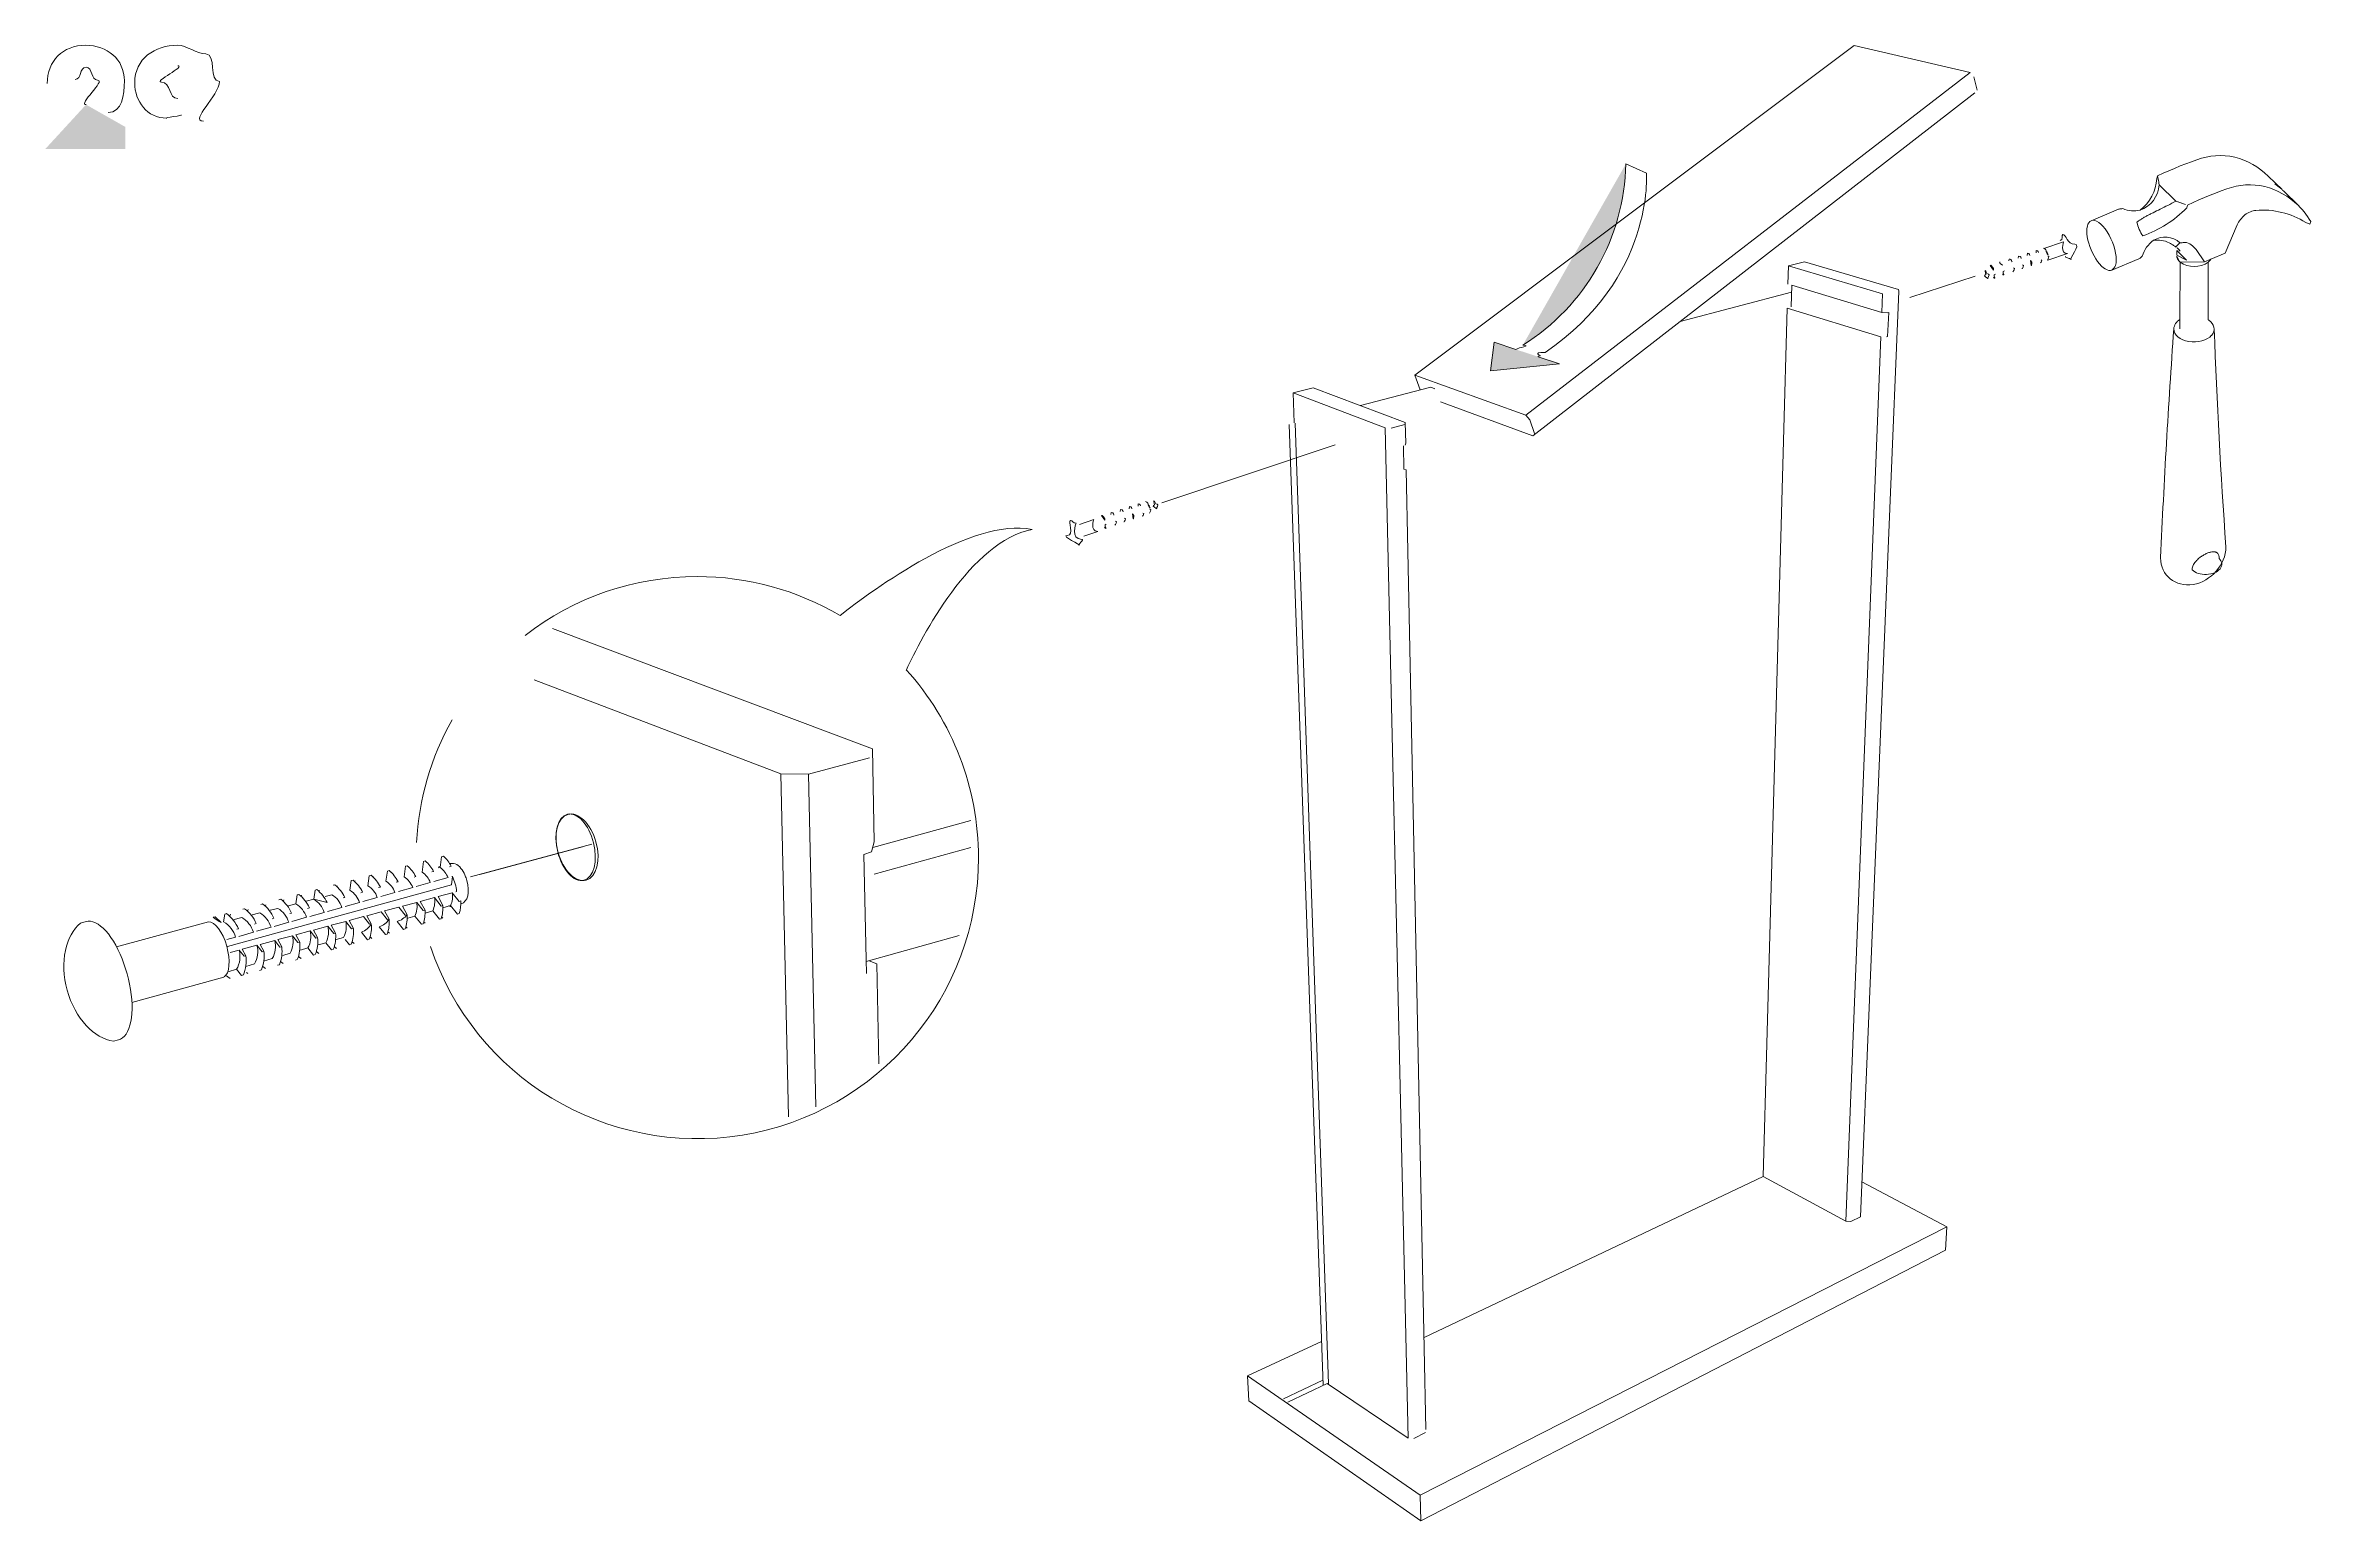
# Model space of a CAD drawing. Header units: metres. Extents: x -30.9 to 24.7, y -10.3 to 6.8.
# Drawn here: x -10.311 to -7.24, y -7.134 to -5.134 of the extents above; entities that cross this region are included whole.
import ezdxf

# ---------------------------------------------------------------- set-up
doc = ezdxf.new("R2010")
doc.units = ezdxf.units.M
doc.header["$MEASUREMENT"] = 0
doc.layers.add('PDF_Working_Num_Penna__255_Num_Penna__255', color=255, linetype='Continuous', lineweight=18)
doc.layers.add('PDF_Working_Num_Penna__7_Num_Penna__7', color=7, linetype='Continuous', lineweight=18)
doc.styles.add('GENERATED_STYLE_1', font='')
doc.styles.get('GENERATED_STYLE_1').set_extended_font_data('Arial')

msp = doc.modelspace()

# ---------------------------------------------------------------- hatches: boundary and pattern name
at = {"layer": 'PDF_Working_Num_Penna__7_Num_Penna__7', "linetype": 'Continuous', "lineweight": 18}
for points in [[(-10.2562, -5.214), (-10.3114, -5.2741), (-10.2028, -5.2741), (-10.2028, -5.2443)], [(-8.3086, -5.5403, 0.252256), (-8.1687, -5.2942)], [(-8.3086, -5.5403, 0.252256), (-8.1687, -5.2942)], [(-8.3475, -5.5362), (-8.3523, -5.5752), (-8.2586, -5.5655)], [(-8.3475, -5.5362), (-8.3523, -5.5752), (-8.2586, -5.5655)]]:
    msp.add_hatch(color=7, dxfattribs=at).paths.add_polyline_path(points)

# ---------------------------------------------------------------- linework, layer by layer
at = {"layer": 'PDF_Working_Num_Penna__255_Num_Penna__255', "color": 255, "linetype": 'Continuous', "lineweight": 18, "flags": 128}
msp.add_lwpolyline([(-8.1409, -5.3069), (-8.1687, -5.2942, -0.252256), (-8.3086, -5.5403)], format="xyb", dxfattribs=at)
for points in [[(-8.318, -5.546), (-8.3475, -5.5362), (-8.3523, -5.5752), (-8.2586, -5.5655), (-8.2879, -5.5559)], [(-8.7979, -5.7541), (-8.5629, -5.6755)], [(-9.5832, -6.2205), (-9.7224, -6.258)]]:
    msp.add_lwpolyline(points, dxfattribs=at)
at = {"layer": 'PDF_Working_Num_Penna__255_Num_Penna__255', "color": 255, "linetype": 'Continuous', "lineweight": 18}
for points in [[(-8.2784, -5.5501), (-8.1295, -5.4489), (-8.1409, -5.3069), (-8.1409, -5.3069)], [(-8.2784, -5.5501), (-8.1295, -5.4489), (-8.1409, -5.3069), (-8.1409, -5.3069)], [(-8.3154, -5.5447), (-8.3131, -5.5447), (-8.318, -5.546), (-8.318, -5.546)], [(-8.3154, -5.5447), (-8.3131, -5.5447), (-8.318, -5.546), (-8.318, -5.546)], [(-8.3086, -5.5403), (-8.294, -5.5403), (-8.3173, -5.5447), (-8.3154, -5.5447)], [(-8.3086, -5.5403), (-8.294, -5.5403), (-8.3173, -5.5447), (-8.3154, -5.5447)], [(-8.2851, -5.5545), (-8.2828, -5.5545), (-8.2974, -5.5501), (-8.2784, -5.5501)], [(-8.2851, -5.5545), (-8.2828, -5.5545), (-8.2974, -5.5501), (-8.2784, -5.5501)], [(-8.2879, -5.5559), (-8.2879, -5.5559), (-8.2877, -5.5545), (-8.2851, -5.5545)], [(-8.2879, -5.5559), (-8.2879, -5.5559), (-8.2877, -5.5545), (-8.2851, -5.5545)]]:
    msp.add_open_spline(points, degree=3, dxfattribs=at)
at = {"layer": 'PDF_Working_Num_Penna__7_Num_Penna__7', "color": 7, "linetype": 'Continuous', "lineweight": 18, "flags": 128}
for points in [[(-8.4475, -5.6008), (-8.4547, -5.5809), (-7.8591, -5.1337)], [(-7.8591, -5.1337), (-7.7019, -5.1705)], [(-8.2991, -5.6413), (-8.3044, -5.6353), (-7.7019, -5.1705)], [(-7.6969, -5.1761), (-7.6927, -5.1945)], [(-8.295, -5.6631), (-7.6956, -5.1982)], [(-7.2763, -5.332), (-7.2574, -5.3505)], [(-7.6022, -5.409), (-7.5753, -5.4)], [(-7.9492, -5.4574), (-7.9485, -5.4326)], [(-7.9485, -5.4326), (-7.9268, -5.4271)], [(-7.8143, -5.4963), (-7.8217, -5.4959), (-7.8208, -5.4706), (-7.9485, -5.4326)], [(-7.9268, -5.4271), (-7.799, -5.4647), (-7.7988, -5.4668)], [(-7.57, -5.4159), (-7.5968, -5.4249)], [(-7.4182, -5.4267), (-7.4179, -5.427), (-7.4175, -5.4274), (-7.4178, -5.5056)], [(-7.9439, -5.459), (-7.9447, -5.4881)], [(-7.8217, -5.4959), (-7.9439, -5.459)], [(-7.784, -5.4754), (-7.6954, -5.4468)], [(-7.9441, -5.4683), (-8.0951, -5.508)], [(-7.9827, -6.6675), (-7.8705, -6.7283), (-7.8231, -5.5291), (-7.9501, -5.4899)], [(-7.9827, -6.6675), (-7.9501, -5.4899)], [(-7.8509, -6.7221), (-7.7988, -5.4668)], [(-7.8143, -5.4963), (-7.8125, -5.4959), (-7.8139, -5.5284), (-7.8156, -5.529)], [(-8.318, -5.546), (-8.3475, -5.5362), (-8.3523, -5.5752), (-8.2586, -5.5655), (-8.2879, -5.5559)], [(-8.4547, -5.5809), (-8.3044, -5.6353)], [(-8.6186, -5.6453), (-8.62, -5.605), (-8.5927, -5.598)], [(-8.5735, -6.9482), (-8.4637, -7.0225), (-8.4952, -5.6525), (-8.62, -5.605)], [(-8.5927, -5.598), (-8.4678, -5.6451), (-8.4672, -5.6729)], [(-8.4333, -5.5971), (-8.5285, -5.6222)], [(-8.4203, -5.6171), (-8.295, -5.6631)], [(-8.6252, -5.6476), (-8.5793, -6.951)], [(-8.5718, -6.9487), (-8.6169, -5.6458)], [(-8.4686, -5.6477), (-8.4869, -5.6526)], [(-8.2991, -5.6413), (-8.2928, -5.6598)], [(-8.7979, -5.7541), (-8.5629, -5.6755)], [(-8.4703, -5.6766), (-8.4697, -5.7082)], [(-8.4399, -7.0107), (-8.4665, -5.7094), (-8.4696, -5.7082)], [(-8.9095, -5.7833), (-8.8902, -5.7767)], [(-8.8848, -5.7927), (-8.9035, -5.799)], [(-7.3646, -5.8295), (-7.3646, -5.8283), (-7.3647, -5.8272), (-7.3649, -5.8261), (-7.3651, -5.8252), (-7.3654, -5.8243), (-7.3658, -5.8235), (-7.3663, -5.8228), (-7.3668, -5.8222), (-7.3673, -5.8217), (-7.3679, -5.8213), (-7.3686, -5.8209), (-7.3693, -5.8207), (-7.3701, -5.8205), (-7.3709, -5.8203), (-7.3718, -5.8203), (-7.3728, -5.8203), (-7.3737, -5.8204), (-7.3746, -5.8205), (-7.3756, -5.8207), (-7.3766, -5.8209), (-7.3776, -5.8212), (-7.3787, -5.8215), (-7.3798, -5.8219), (-7.3809, -5.8224), (-7.382, -5.8229), (-7.3831, -5.8234), (-7.3842, -5.824), (-7.3853, -5.8246), (-7.3864, -5.8253), (-7.3875, -5.826), (-7.3886, -5.8267), (-7.3897, -5.8274), (-7.3908, -5.8283), (-7.3919, -5.8292), (-7.393, -5.8301), (-7.394, -5.8311), (-7.395, -5.832), (-7.3959, -5.833), (-7.3967, -5.834), (-7.3975, -5.8351), (-7.3983, -5.8363), (-7.3991, -5.8375), (-7.3997, -5.8387), (-7.4002, -5.8399), (-7.4006, -5.8411), (-7.4009, -5.8424), (-7.4011, -5.8436), (-7.4011, -5.8448)], [(-9.6237, -5.9245), (-9.1902, -6.0878), (-9.1876, -6.2139)], [(-9.3038, -6.5866), (-9.3145, -6.1214), (-9.6488, -5.9941)], [(-9.194, -6.0998), (-9.2769, -6.1221), (-9.2668, -6.5732)], [(-9.2769, -6.1221), (-9.3145, -6.1214)], [(-9.1898, -6.2216), (-9.0567, -6.185)], [(-9.5705, -6.2171), (-9.7351, -6.2614)], [(-9.1876, -6.2139), (-9.1914, -6.2273), (-9.2017, -6.2308)], [(-9.2017, -6.2308), (-9.1987, -6.3735)], [(-9.188, -6.2576), (-9.0567, -6.2214)], [(-9.7399, -6.2663), (-9.7411, -6.2626), (-9.7416, -6.2611), (-9.7426, -6.2587), (-9.7437, -6.2564), (-9.745, -6.254), (-9.7464, -6.2517), (-9.748, -6.2497), (-9.7497, -6.2477), (-9.7516, -6.246), (-9.7537, -6.2446), (-9.7559, -6.2436), (-9.7582, -6.243), (-9.7605, -6.2429), (-9.7625, -6.2433)], [(-10.2635, -6.324), (-10.2559, -6.3217), (-10.2533, -6.3213), (-10.2502, -6.3214), (-10.2469, -6.3221), (-10.2435, -6.3235), (-10.24, -6.3254), (-10.2365, -6.3279), (-10.2329, -6.331), (-10.2294, -6.3346), (-10.2259, -6.3387), (-10.2225, -6.3433), (-10.2192, -6.3484), (-10.216, -6.3539), (-10.2129, -6.3597), (-10.21, -6.3659), (-10.2073, -6.3723), (-10.2048, -6.379), (-10.2025, -6.3858), (-10.2004, -6.3928), (-10.1986, -6.3998), (-10.1971, -6.4069), (-10.1959, -6.4139), (-10.1949, -6.4208), (-10.1943, -6.4276), (-10.1939, -6.4342), (-10.1939, -6.4405), (-10.1942, -6.4466), (-10.1948, -6.4523), (-10.1956, -6.4576), (-10.1968, -6.4625), (-10.1983, -6.467), (-10.2, -6.4709), (-10.202, -6.4744), (-10.2043, -6.4772), (-10.2067, -6.4796), (-10.2094, -6.4813), (-10.2123, -6.4824), (-10.2189, -6.4839)], [(-10.0903, -6.3221), (-10.2147, -6.3562)], [(-9.1987, -6.3761), (-9.0727, -6.3409)], [(-9.1987, -6.3735), (-9.1983, -6.3924)], [(-9.1814, -6.5149), (-9.1842, -6.3791), (-9.1946, -6.375)], [(-10.194, -6.4315), (-10.0692, -6.3972)], [(-8.4424, -6.8859), (-7.9827, -6.6675)], [(-7.849, -6.6747), (-7.7337, -6.7358)], [(-7.8509, -6.7221), (-7.8639, -6.7285), (-7.8705, -6.7283)], [(-7.7337, -6.7358), (-8.4475, -7.0997)], [(-8.4468, -7.1344), (-7.7354, -6.7676), (-7.7337, -6.7358)], [(-8.6817, -6.9381), (-8.5814, -6.8914)], [(-8.4468, -7.1344), (-8.4475, -7.0997), (-8.6817, -6.9381)], [(-8.6801, -6.9716), (-8.6817, -6.9381)], [(-8.5796, -6.9439), (-8.6331, -6.9693)], [(-8.6269, -6.9735), (-8.5735, -6.9482)], [(-8.4468, -7.1344), (-8.6801, -6.9716)], [(-8.4406, -7.0148), (-8.4564, -7.0227)]]:
    msp.add_lwpolyline(points, dxfattribs=at)
for points in [[(-8.1409, -5.3069), (-8.1687, -5.2942, -0.252256), (-8.3086, -5.5403)], [(-7.376, -5.4237), (-7.3563, -5.4154), (-7.3402, -5.3772), (-7.3393, -5.3754), (-7.3383, -5.3735), (-7.3371, -5.3717), (-7.3358, -5.3699), (-7.3344, -5.3682), (-7.3329, -5.3665), (-7.3312, -5.365), (-7.3295, -5.3636), (-7.3278, -5.3623), (-7.3259, -5.3611), (-7.3241, -5.3601), (-7.3222, -5.3592), (-7.3203, -5.3585), (-7.3185, -5.358), (-7.3167, -5.3576), (-7.3149, -5.3574, -0.164695), (-7.2471, -5.374), (-7.2418, -5.3759), (-7.2404, -5.3727), (-7.2425, -5.3692), (-7.2447, -5.3658), (-7.247, -5.3625), (-7.2494, -5.3593), (-7.2519, -5.3563), (-7.2546, -5.3533), (-7.2574, -5.3505, 0.127737), (-7.3028, -5.325, 0.146215), (-7.3541, -5.3284), (-7.3617, -5.3311), (-7.3693, -5.3339), (-7.3769, -5.3369), (-7.3845, -5.34), (-7.3922, -5.3433), (-7.3998, -5.3468), (-7.4074, -5.3503), (-7.4079, -5.3522), (-7.4084, -5.354, -0.110808), (-7.4682, -5.3921, -0.074071), (-7.476, -5.3736), (-7.4749, -5.3727), (-7.4743, -5.3722), (-7.4737, -5.3717), (-7.473, -5.3712), (-7.4722, -5.3707), (-7.4714, -5.3702), (-7.4706, -5.3696), (-7.4698, -5.3691), (-7.4689, -5.3685), (-7.468, -5.368), (-7.467, -5.3674), (-7.466, -5.3668), (-7.465, -5.3663), (-7.464, -5.3657), (-7.4629, -5.3651), (-7.4619, -5.3645), (-7.4608, -5.3639), (-7.4598, -5.3634), (-7.4587, -5.3628), (-7.4575, -5.3622), (-7.4564, -5.3616), (-7.4552, -5.361), (-7.4541, -5.3605), (-7.4517, -5.3593), (-7.4493, -5.3581), (-7.4469, -5.3569), (-7.4445, -5.3557), (-7.4418, -5.3545), (-7.4392, -5.3532), (-7.4366, -5.3519), (-7.434, -5.3507), (-7.4312, -5.3493), (-7.4285, -5.3478), (-7.4258, -5.3464), (-7.4232, -5.345), (-7.446, -5.3228), (-7.4462, -5.3205), (-7.4465, -5.3185), (-7.4468, -5.3167), (-7.4471, -5.3148), (-7.4475, -5.3128), (-7.448, -5.3107), (-7.4404, -5.3071), (-7.4327, -5.3037), (-7.4251, -5.3004), (-7.4175, -5.2972), (-7.4099, -5.2943), (-7.4022, -5.2914), (-7.3946, -5.2888, -0.146915), (-7.3434, -5.2853, -0.128403), (-7.298, -5.3108), (-7.2791, -5.3293)], [(-7.4717, -5.3572, 0.210905), (-7.449, -5.3143), (-7.4485, -5.3125), (-7.448, -5.3107)], [(-7.538, -5.3714), (-7.5008, -5.3559), (-7.5001, -5.3556), (-7.4992, -5.3554), (-7.4983, -5.3552), (-7.4974, -5.3551), (-7.4963, -5.3551), (-7.495, -5.355, 0.154813), (-7.4717, -5.3572, 0.301329), (-7.446, -5.3228)], [(-7.4536, -5.398, 0.158262), (-7.4687, -5.4193), (-7.4696, -5.4203), (-7.4704, -5.421), (-7.4711, -5.4216), (-7.4718, -5.4222), (-7.4725, -5.4226), (-7.4733, -5.423), (-7.51, -5.4383, 0.281986), (-7.5041, -5.4244)], [(-7.3844, -5.4272), (-7.3959, -5.4106), (-7.3973, -5.4088), (-7.3989, -5.4071), (-7.4006, -5.4055), (-7.4024, -5.4042), (-7.4043, -5.4029), (-7.4064, -5.4018), (-7.4086, -5.4009), (-7.4102, -5.401), (-7.4117, -5.4011), (-7.4131, -5.4011), (-7.4145, -5.4012), (-7.4161, -5.4012), (-7.4177, -5.4013), (-7.4188, -5.4022), (-7.4198, -5.4031), (-7.4207, -5.404), (-7.4215, -5.4049), (-7.4223, -5.4059), (-7.4231, -5.4071), (-7.4247, -5.4059), (-7.4262, -5.4049), (-7.4275, -5.404), (-7.4289, -5.4032), (-7.4304, -5.4024), (-7.4322, -5.4015, 0.160515), (-7.4536, -5.398, -0.328638), (-7.4177, -5.4013)], [(-7.3748, -5.5269), (-7.3742, -5.5261), (-7.3737, -5.5254), (-7.3728, -5.524), (-7.3722, -5.5227), (-7.3717, -5.5214), (-7.3714, -5.5199), (-7.3713, -5.5191), (-7.3713, -5.5183, 0.213446), (-7.3758, -5.5086), (-7.3764, -5.508), (-7.3769, -5.5075), (-7.3775, -5.5071), (-7.3781, -5.5067), (-7.3787, -5.5062), (-7.3794, -5.5057), (-7.3792, -5.4275)], [(-7.4439, -5.8282, -0.006429), (-7.426, -5.5181, -0.260744), (-7.4178, -5.5056), (-7.4178, -5.5181)], [(-7.3556, -5.8157), (-7.3555, -5.8153), (-7.3555, -5.8149), (-7.3555, -5.8146), (-7.3554, -5.8143), (-7.3554, -5.8139), (-7.3554, -5.8135, -0.008211), (-7.3713, -5.5183)], [(-9.2341, -5.9069, 0.134663), (-9.4277, -5.854, 0.167025), (-9.6611, -5.9338)], [(-9.7635, -6.2475), (-9.7611, -6.2468, 0.086895), (-9.7718, -6.2332), (-9.7742, -6.2339), (-9.7762, -6.2487, -0.150722), (-9.7655, -6.2623), (-9.7846, -6.2677)], [(-9.7538, -6.2812, 0.082434), (-9.7595, -6.2606), (-9.761, -6.2721), (-10.0646, -6.3555)], [(-9.8596, -6.2757), (-9.8572, -6.275, 0.103138), (-9.8698, -6.2591), (-9.8722, -6.2597), (-9.874, -6.2732, -0.168007), (-9.8614, -6.2892), (-9.8808, -6.2946)], [(-9.8356, -6.2686), (-9.8332, -6.2679, 0.099351), (-9.8453, -6.2526), (-9.8477, -6.2533), (-9.8496, -6.2671, -0.163871), (-9.8374, -6.2825), (-9.8567, -6.2879)], [(-9.8116, -6.2616), (-9.8092, -6.2609, 0.095008), (-9.8208, -6.2461), (-9.8232, -6.2468), (-9.8251, -6.261, -0.159442), (-9.8134, -6.2758), (-9.8327, -6.2811)], [(-9.7875, -6.2545), (-9.7851, -6.2538, 0.091271), (-9.7963, -6.2397), (-9.7987, -6.2403), (-9.8006, -6.2548, -0.155093), (-9.7895, -6.269), (-9.8086, -6.2744)], [(-10.0607, -6.3637), (-10.0486, -6.3605), (-10.0419, -6.369), (-10.0395, -6.3683), (-10.0445, -6.3594), (-10.0245, -6.354), (-10.0176, -6.3628), (-10.0152, -6.3621), (-10.0203, -6.3529), (-10.0005, -6.3475), (-9.9933, -6.3566), (-9.9909, -6.356), (-9.9962, -6.3464), (-9.9764, -6.3411), (-9.969, -6.3504), (-9.9666, -6.3498), (-9.972, -6.3399), (-9.9523, -6.3346), (-9.9448, -6.3442), (-9.9423, -6.3436), (-9.9479, -6.3334), (-9.9283, -6.3281), (-9.9205, -6.338), (-9.918, -6.3374), (-9.9238, -6.3269), (-9.9042, -6.3217), (-9.8962, -6.3318), (-9.8938, -6.3312), (-9.8996, -6.3204), (-9.8801, -6.3152), (-9.8719, -6.3256), (-9.8695, -6.325), (-9.8755, -6.3139), (-9.8561, -6.3087), (-9.8476, -6.3194), (-9.8452, -6.3188), (-9.8514, -6.3075), (-9.832, -6.3022), (-9.8234, -6.3132), (-9.8209, -6.3126), (-9.8272, -6.3009), (-9.808, -6.2958), (-9.7991, -6.307), (-9.7967, -6.3064), (-9.8031, -6.2945), (-9.7839, -6.2893), (-9.7748, -6.3008), (-9.7724, -6.3001), (-9.779, -6.2879), (-9.7598, -6.2828), (-9.7506, -6.2946), (-9.7481, -6.2939, -0.087704), (-9.7504, -6.311), (-9.7528, -6.3117), (-9.7621, -6.3), (-9.7725, -6.3031)], [(-9.9947, -6.2922), (-9.9923, -6.2915, -0.123853), (-9.9775, -6.3103), (-9.9798, -6.311)], [(-9.9718, -6.2978), (-9.9702, -6.2857), (-9.9678, -6.285, -0.118963), (-9.9534, -6.3033), (-9.9558, -6.304)], [(-9.9577, -6.2943), (-9.9474, -6.2917, -0.178827), (-9.9334, -6.3094), (-9.953, -6.3149)], [(-9.9321, -6.2878), (-9.9229, -6.2855, -0.175177), (-9.9094, -6.3026), (-9.9289, -6.3081)], [(-9.9212, -6.2727), (-9.9188, -6.2721, -0.111474), (-9.9053, -6.2891), (-9.9077, -6.2898)], [(-9.8837, -6.2828), (-9.8813, -6.282, 0.107403), (-9.8943, -6.2656), (-9.8967, -6.2662), (-9.8985, -6.2794, -0.171471), (-9.8854, -6.2959), (-9.9049, -6.3014)], [(-10.052, -6.3323), (-10.0496, -6.3316, 0.136111), (-10.0658, -6.311), (-10.0682, -6.3117), (-10.0697, -6.3224, -0.196601), (-10.0534, -6.343), (-10.0654, -6.3464)], [(-10.0573, -6.3193), (-10.0452, -6.3163, -0.193785), (-10.0294, -6.3363), (-10.0492, -6.3419)], [(-10.0437, -6.3052), (-10.0413, -6.3045, -0.131714), (-10.0255, -6.3245), (-10.0279, -6.3252)], [(-10.0327, -6.3131), (-10.0208, -6.3101, -0.190396), (-10.0054, -6.3296), (-10.0252, -6.3351)], [(-10.0192, -6.2987), (-10.0168, -6.298, -0.127919), (-10.0015, -6.3174), (-10.0039, -6.3181)], [(-10.0064, -6.3065), (-9.9963, -6.304, -0.186853), (-9.9814, -6.3228), (-10.0011, -6.3284)], [(-9.9817, -6.3003), (-9.9718, -6.2978, -0.182999), (-9.9574, -6.3161), (-9.9771, -6.3216)], [(-9.9042, -6.3217, -0.175306), (-9.9071, -6.3433), (-9.9171, -6.3463)], [(-9.7967, -6.3064, -0.094793), (-9.7991, -6.3249), (-9.8016, -6.3256), (-9.8104, -6.3144), (-9.82, -6.3173)], [(-9.7724, -6.3001, -0.090893), (-9.7748, -6.318), (-9.7772, -6.3187), (-9.7863, -6.3072), (-9.7967, -6.3103)], [(-10.0245, -6.354, -0.193979), (-10.0279, -6.3793), (-10.0398, -6.3829)], [(-10.0005, -6.3475, -0.190384), (-10.0037, -6.3721), (-10.0155, -6.3756)], [(-9.9909, -6.356, -0.127894), (-9.9941, -6.3805), (-9.9966, -6.3811)], [(-9.9764, -6.3411, -0.186726), (-9.9796, -6.3649), (-9.9894, -6.3678)], [(-9.9666, -6.3498, -0.12376), (-9.9698, -6.3735), (-9.9722, -6.3742)], [(-9.9523, -6.3346, -0.182965), (-9.9554, -6.3577), (-9.9656, -6.3607)], [(-9.9423, -6.3436, -0.119189), (-9.9454, -6.3666), (-9.9478, -6.3673), (-9.9554, -6.3577)], [(-9.9283, -6.3281, -0.179283), (-9.9312, -6.3505), (-9.941, -6.3534)], [(-9.918, -6.3374, -0.115902), (-9.921, -6.3597), (-9.9234, -6.3604), (-9.9312, -6.3505)], [(-9.8938, -6.3312, -0.111587), (-9.8966, -6.3527), (-9.8991, -6.3534), (-9.9049, -6.346)], [(-10.0395, -6.3683, -0.136092), (-10.0429, -6.3943), (-10.0454, -6.395), (-10.0521, -6.3865), (-10.0634, -6.3899)], [(-10.0152, -6.3621, -0.132121), (-10.0185, -6.3874), (-10.021, -6.3881)]]:
    msp.add_lwpolyline(points, format="xyb", dxfattribs=at)
for points in [[(-7.289, -5.3212), (-7.2852, -5.3241), (-7.2815, -5.3272)], [(-7.2791, -5.3293), (-7.2814, -5.3271), (-7.2838, -5.325), (-7.2864, -5.3231)], [(-7.2763, -5.332), (-7.2771, -5.3312), (-7.2779, -5.3305), (-7.2785, -5.3299)], [(-7.4232, -5.345), (-7.4203, -5.3459), (-7.4176, -5.3467), (-7.4152, -5.3475), (-7.4128, -5.3484), (-7.4103, -5.3493)], [(-7.6615, -5.4276), (-7.6621, -5.4277)], [(-7.6496, -5.4259), (-7.6491, -5.4234)], [(-7.6369, -5.4221), (-7.6366, -5.4195)], [(-7.6247, -5.4184), (-7.6245, -5.4156)], [(-7.6127, -5.415), (-7.6124, -5.4119)], [(-7.6064, -5.4283), (-7.6069, -5.4284)], [(-7.5988, -5.4131), (-7.5976, -5.414), (-7.5977, -5.4161), (-7.5963, -5.4176)], [(-7.4221, -5.4183), (-7.4221, -5.4118), (-7.4087, -5.4248)], [(-7.4182, -5.4267), (-7.4192, -5.4256), (-7.4201, -5.4245), (-7.4208, -5.4233), (-7.4214, -5.4221), (-7.4218, -5.4208), (-7.4221, -5.4196)], [(-7.4173, -5.4125), (-7.4185, -5.4109), (-7.4199, -5.4095), (-7.4214, -5.4082)], [(-7.6704, -5.4479), (-7.6689, -5.4497)], [(-7.6583, -5.4434), (-7.6567, -5.4451)], [(-7.6437, -5.4404), (-7.6443, -5.4406)], [(-7.6313, -5.4361), (-7.6319, -5.4363)], [(-8.4333, -5.5971), (-8.4277, -5.5992)], [(-8.4672, -5.6729), (-8.468, -5.6759)], [(-8.8669, -5.7696), (-8.8665, -5.767)], [(-8.8543, -5.7657), (-8.854, -5.763)], [(-8.8421, -5.762), (-8.8419, -5.7591)], [(-8.8301, -5.7585), (-8.8298, -5.7553)], [(-8.8238, -5.7718), (-8.8243, -5.7719)], [(-8.8162, -5.7566), (-8.815, -5.7575), (-8.8151, -5.7595), (-8.8137, -5.7611)], [(-8.8756, -5.7871), (-8.874, -5.7888)], [(-8.8611, -5.784), (-8.8616, -5.7842)], [(-8.8487, -5.7797), (-8.8492, -5.7799)], [(-9.8674, -6.2611), (-9.8672, -6.2604)], [(-9.8432, -6.2544), (-9.843, -6.2539)], [(-9.8189, -6.2477), (-9.8189, -6.2475)], [(-9.7595, -6.2606), (-9.7605, -6.2609)], [(-9.9887, -6.2944), (-9.9881, -6.2925)], [(-9.9645, -6.2877), (-9.964, -6.2861)], [(-9.9402, -6.281), (-9.9398, -6.2796)], [(-9.916, -6.2744), (-9.9156, -6.2732)], [(-9.8917, -6.2677), (-9.8914, -6.2668)], [(-9.7549, -6.2814), (-9.7538, -6.2812)], [(-10.0615, -6.3143), (-10.0606, -6.3118)], [(-10.0372, -6.3077), (-10.0365, -6.3054)], [(-10.013, -6.301), (-10.0123, -6.299)], [(-9.7984, -6.3227), (-9.7982, -6.3228), (-9.7967, -6.3241)], [(-9.7741, -6.316), (-9.7727, -6.3172)], [(-9.9196, -6.3559), (-9.9185, -6.3569), (-9.9168, -6.3583)], [(-9.8954, -6.3493), (-9.8945, -6.3501), (-9.8928, -6.3515)], [(-9.8711, -6.3426), (-9.8704, -6.3433), (-9.8688, -6.3446)], [(-9.8469, -6.336), (-9.8463, -6.3365), (-9.8448, -6.3378)], [(-9.8226, -6.3293), (-9.8223, -6.3296), (-9.8208, -6.3309)], [(-10.0167, -6.3826), (-10.0148, -6.3842), (-10.0128, -6.3856)], [(-9.9924, -6.3759), (-9.9908, -6.3774), (-9.9888, -6.3788)], [(-9.9682, -6.3693), (-9.9667, -6.3706), (-9.9648, -6.372)], [(-9.9439, -6.3626), (-9.9426, -6.3638), (-9.9408, -6.3651)], [(-10.0368, -6.3924), (-10.0389, -6.391)]]:
    msp.add_lwpolyline(points, close=True, dxfattribs=at)
for points in [[(-7.6703, -5.4383), (-7.6705, -5.4362, 0.127154), (-7.6742, -5.4319), (-7.6748, -5.432)], [(-7.6201, -5.4254), (-7.6186, -5.4277, -0.097673), (-7.619, -5.4321), (-7.6195, -5.4323)], [(-7.4175, -5.4274, 0.323666), (-7.3792, -5.4275), (-7.3779, -5.4263), (-7.3769, -5.425), (-7.376, -5.4237), (-7.3844, -5.4272)], [(-8.875, -5.7776), (-8.8752, -5.7755, 0.134304), (-8.8789, -5.7713), (-8.8795, -5.7714)], [(-8.8375, -5.7689), (-8.836, -5.7712, -0.102159), (-8.8363, -5.7756), (-8.8369, -5.7757)], [(-9.9474, -6.2917), (-9.9457, -6.2792), (-9.9433, -6.2785, -0.115085), (-9.9294, -6.2962)], [(-10.073, -6.3232), (-10.0813, -6.3153), (-10.0837, -6.3159, 0.058272)], [(-9.8695, -6.325, -0.107591), (-9.8722, -6.3458), (-9.8747, -6.3465), (-9.8829, -6.3361, 0.170979)], [(-9.8452, -6.3188, -0.102798), (-9.8479, -6.3388), (-9.8503, -6.3395), (-9.8587, -6.3288, 0.167612)], [(-9.8209, -6.3126, -0.09898), (-9.8235, -6.3319), (-9.8259, -6.3326), (-9.8346, -6.3216, 0.163348)], [(-10.0658, -6.3953, 0.059727), (-10.0609, -6.3992)]]:
    msp.add_lwpolyline(points, format="xyb", close=True, dxfattribs=at)
at = {"layer": 'PDF_Working_Num_Penna__7_Num_Penna__7', "color": 7, "linetype": 'Continuous', "lineweight": 18}
for centre, radius, start, end in [((-9.4262, -6.2347), 0.3797, 359.9241, 42.0507), ((-9.4298, -6.2344), 0.379, 150.6095, 176.9989), ((-9.4276, -6.235), 0.3813, 198.484, 0.0005), ((-9.7727, -6.2528), 0.00679, 118.0226, 148.1316), ((-9.8132, -6.2945), 0.0298, 334.7988, 10.1571), ((-9.7889, -6.2877), 0.0295, 335.3728, 9.5685), ((-9.8377, -6.3013), 0.0303, 334.3722, 10.5829), ((-9.7612, -6.2947), 0.0068, 241.6811, 272.5846), ((-10.0821, -6.3693), 0.0346, 330.1705, 14.7316)]:
    msp.add_arc(centre, radius, start, end, dxfattribs=at)
for centre, major_axis, ratio, start_param, end_param in [((-7.524, -5.4049), (-0.014, 0.0335), 0.421932, 6.282354, 9.426456), ((-7.524, -5.4049), (-0.014, 0.0335), 0.422291, 3.927617, 6.284657), ((-7.3987, -5.5182), (-0.0274, 0.0001), 0.639577, 0.000833, 2.634624), ((-7.3996, -5.8208), (0.0335, 0.0343), 0.843371, 2.436185, 5.55845), ((-7.3829, -5.8372), (0.0219, 0), 0.63942, 3.722162, 6.866093), ((-9.7657, -6.2595), (-0.0202, 0.0373), 0.506945, 3.03302, 4.267114), ((-10.0813, -6.36), (-0.0104, 0.0377), 0.423082, 3.255938, 6.195484)]:
    msp.add_ellipse(centre, major_axis=major_axis, ratio=ratio, start_param=start_param, end_param=end_param, dxfattribs=at)
for centre, major_axis, ratio in [((-9.5906, -6.2211), (-0.0125, 0.0446), 0.57464), ((-9.5925, -6.2211), (-0.0111, 0.0448), 0.541996)]:
    msp.add_ellipse(centre, major_axis=major_axis, ratio=ratio, dxfattribs=at)
for points in [[(-10.2564, -5.1335), (-10.2883, -5.1335), (-10.308, -5.1545), (-10.3091, -5.1855)], [(-10.2042, -5.1816), (-10.2042, -5.1522), (-10.2281, -5.1335), (-10.2564, -5.1335)], [(-10.1902, -5.1846), (-10.1902, -5.1514), (-10.163, -5.1335), (-10.1322, -5.1335)], [(-10.1322, -5.1335), (-10.1191, -5.1335), (-10.107, -5.1452), (-10.0936, -5.1452)], [(-10.0936, -5.1452), (-10.0796, -5.1452), (-10.0896, -5.1825), (-10.0755, -5.1825)], [(-10.2709, -5.1798), (-10.2618, -5.1798), (-10.2657, -5.1633), (-10.2562, -5.1633)], [(-10.2408, -5.1808), (-10.2284, -5.1808), (-10.2679, -5.214), (-10.2562, -5.214)], [(-10.2562, -5.1633), (-10.2469, -5.1633), (-10.2494, -5.1808), (-10.2408, -5.1808)], [(-10.2261, -5.2248), (-10.2074, -5.2248), (-10.2042, -5.2009), (-10.2042, -5.1816)], [(-10.1468, -5.2323), (-10.1734, -5.2323), (-10.1902, -5.2095), (-10.1902, -5.1846)], [(-10.132, -5.1613), (-10.1196, -5.1613), (-10.166, -5.1835), (-10.1537, -5.1835)], [(-10.1537, -5.1835), (-10.1413, -5.1835), (-10.1443, -5.2058), (-10.132, -5.2058)], [(-10.0755, -5.1825), (-10.0755, -5.202), (-10.1165, -5.2362), (-10.0972, -5.2362)], [(-10.1278, -5.2282), (-10.1212, -5.2282), (-10.154, -5.2323), (-10.1468, -5.2323)], [(-8.2784, -5.5501), (-8.1295, -5.4489), (-8.1409, -5.3069), (-8.1409, -5.3069)], [(-8.2784, -5.5501), (-8.1295, -5.4489), (-8.1409, -5.3069), (-8.1409, -5.3069)], [(-7.5753, -5.4), (-7.5753, -5.4), (-7.5809, -5.4159), (-7.57, -5.4159)], [(-7.58, -5.3982), (-7.5757, -5.3982), (-7.5787, -5.3901), (-7.5764, -5.3901)], [(-7.5764, -5.3901), (-7.5721, -5.3901), (-7.5701, -5.4034), (-7.5603, -5.4034)], [(-7.5603, -5.4034), (-7.5504, -5.4034), (-7.5694, -5.424), (-7.5651, -5.424)], [(-7.6578, -5.4318), (-7.6578, -5.4318), (-7.6647, -5.4276), (-7.6615, -5.4276)], [(-7.6488, -5.4233), (-7.6457, -5.4233), (-7.6453, -5.4271), (-7.6453, -5.4271)], [(-7.6434, -5.4353), (-7.64, -5.4353), (-7.6437, -5.4404), (-7.6437, -5.4404)], [(-7.6363, -5.4194), (-7.6332, -5.4194), (-7.633, -5.4227), (-7.633, -5.4227)], [(-7.631, -5.4314), (-7.6281, -5.4314), (-7.6313, -5.4361), (-7.6313, -5.4361)], [(-7.624, -5.4154), (-7.6213, -5.4154), (-7.6211, -5.4187), (-7.6211, -5.4187)], [(-7.6121, -5.4118), (-7.6097, -5.4118), (-7.6094, -5.4145), (-7.6094, -5.4145)], [(-7.606, -5.4246), (-7.6033, -5.4246), (-7.6064, -5.4283), (-7.6064, -5.4283)], [(-7.6025, -5.4088), (-7.5997, -5.4088), (-7.5988, -5.4131), (-7.5988, -5.4131)], [(-7.5969, -5.4191), (-7.5935, -5.4191), (-7.5973, -5.4247), (-7.5973, -5.4247)], [(-7.5651, -5.424), (-7.5628, -5.424), (-7.5763, -5.4201), (-7.5724, -5.4201)], [(-7.678, -5.4501), (-7.6766, -5.4501), (-7.6854, -5.4454), (-7.6822, -5.4454)], [(-7.6822, -5.4454), (-7.679, -5.4454), (-7.6831, -5.439), (-7.6817, -5.439)], [(-7.6817, -5.439), (-7.6803, -5.439), (-7.6807, -5.4438), (-7.6774, -5.4438)], [(-7.6774, -5.4438), (-7.6743, -5.4438), (-7.6794, -5.4501), (-7.678, -5.4501)], [(-7.6684, -5.4495), (-7.6684, -5.4495), (-7.6713, -5.4439), (-7.6679, -5.4439)], [(-7.6562, -5.4449), (-7.6562, -5.4449), (-7.6591, -5.4393), (-7.6557, -5.4393)], [(-8.3154, -5.5447), (-8.3131, -5.5447), (-8.318, -5.546), (-8.318, -5.546)], [(-8.3154, -5.5447), (-8.3131, -5.5447), (-8.318, -5.546), (-8.318, -5.546)], [(-8.3086, -5.5403), (-8.294, -5.5403), (-8.3173, -5.5447), (-8.3154, -5.5447)], [(-8.3086, -5.5403), (-8.294, -5.5403), (-8.3173, -5.5447), (-8.3154, -5.5447)], [(-8.2851, -5.5545), (-8.2828, -5.5545), (-8.2974, -5.5501), (-8.2784, -5.5501)], [(-8.2851, -5.5545), (-8.2828, -5.5545), (-8.2974, -5.5501), (-8.2784, -5.5501)], [(-8.2879, -5.5559), (-8.2879, -5.5559), (-8.2877, -5.5545), (-8.2851, -5.5545)], [(-8.2879, -5.5559), (-8.2879, -5.5559), (-8.2877, -5.5545), (-8.2851, -5.5545)], [(-8.9738, -5.7903), (-9.0553, -5.773), (-9.1898, -5.872), (-9.2341, -5.9069)], [(-8.8661, -5.767), (-8.863, -5.767), (-8.8627, -5.7707), (-8.8627, -5.7707)], [(-8.8537, -5.763), (-8.8505, -5.763), (-8.8504, -5.7663), (-8.8504, -5.7663)], [(-8.8414, -5.7589), (-8.8388, -5.7589), (-8.8385, -5.7622), (-8.8385, -5.7622)], [(-8.8295, -5.7553), (-8.8271, -5.7553), (-8.8268, -5.758), (-8.8268, -5.758)], [(-8.8234, -5.768), (-8.8207, -5.768), (-8.8238, -5.7718), (-8.8238, -5.7718)], [(-8.82, -5.7523), (-8.8171, -5.7523), (-8.8162, -5.7566), (-8.8162, -5.7566)], [(-8.8143, -5.7625), (-8.811, -5.7625), (-8.8147, -5.7682), (-8.8147, -5.7682)], [(-8.8048, -5.7622), (-8.8035, -5.7622), (-8.8122, -5.7576), (-8.8091, -5.7576)], [(-8.8091, -5.7576), (-8.8058, -5.7576), (-8.8099, -5.7512), (-8.8085, -5.7512)], [(-8.8085, -5.7512), (-8.8071, -5.7512), (-8.8075, -5.7559), (-8.8043, -5.7559)], [(-8.8043, -5.7559), (-8.8011, -5.7559), (-8.8062, -5.7622), (-8.8048, -5.7622)], [(-9.1442, -5.9804), (-9.1244, -5.9378), (-9.0565, -5.8053), (-8.9738, -5.7903)], [(-8.91, -5.8116), (-8.9057, -5.8116), (-8.936, -5.7984), (-8.9261, -5.7984)], [(-8.9261, -5.7984), (-8.9162, -5.7984), (-8.9257, -5.7778), (-8.9214, -5.7778)], [(-8.9141, -5.7816), (-8.9141, -5.7816), (-8.9226, -5.8035), (-8.9064, -5.8035)], [(-8.9214, -5.7778), (-8.9191, -5.7778), (-8.918, -5.7816), (-8.9141, -5.7816)], [(-8.9064, -5.8035), (-8.9022, -5.8035), (-8.9124, -5.8116), (-8.91, -5.8116)], [(-8.8902, -5.7767), (-8.8902, -5.7767), (-8.8956, -5.7927), (-8.8848, -5.7927)], [(-8.8735, -5.7886), (-8.8735, -5.7886), (-8.8764, -5.783), (-8.8731, -5.783)], [(-8.8607, -5.7789), (-8.8573, -5.7789), (-8.8611, -5.784), (-8.8611, -5.784)], [(-8.8484, -5.775), (-8.8455, -5.775), (-8.8487, -5.7797), (-8.8487, -5.7797)], [(-10.2817, -6.415), (-10.2922, -6.3769), (-10.284, -6.3402), (-10.2635, -6.324)], [(-10.2189, -6.4839), (-10.245, -6.4808), (-10.2712, -6.4533), (-10.2817, -6.415)]]:
    msp.add_open_spline(points, degree=3, dxfattribs=at)

# ---------------------------------------------------------------- texts
at = {"layer": 'PDF_Working_Num_Penna__7_Num_Penna__7', "color": 7, "linetype": 'Continuous', "lineweight": 18, "insert": (-9.7967, -6.0368), "char_height": 0.0000077, "attachment_point": 7, "style": 'GENERATED_STYLE_1'}
msp.add_mtext('\\A1;{\\pql;\\fArial|b0|i0|c0|p34;2x}', dxfattribs=at)
at = {"layer": 'PDF_Working_Num_Penna__7_Num_Penna__7', "color": 7, "linetype": 'Continuous', "lineweight": 18, "insert": (-9.9621, -6.4452), "char_height": 0.00000321, "attachment_point": 7, "rotation": 15.3567, "style": 'GENERATED_STYLE_1'}
msp.add_mtext('\\A1;{\\pql;\\fArial|b0|i0|c0|p34;110519}', dxfattribs=at)

doc.saveas('drawing.dxf')
